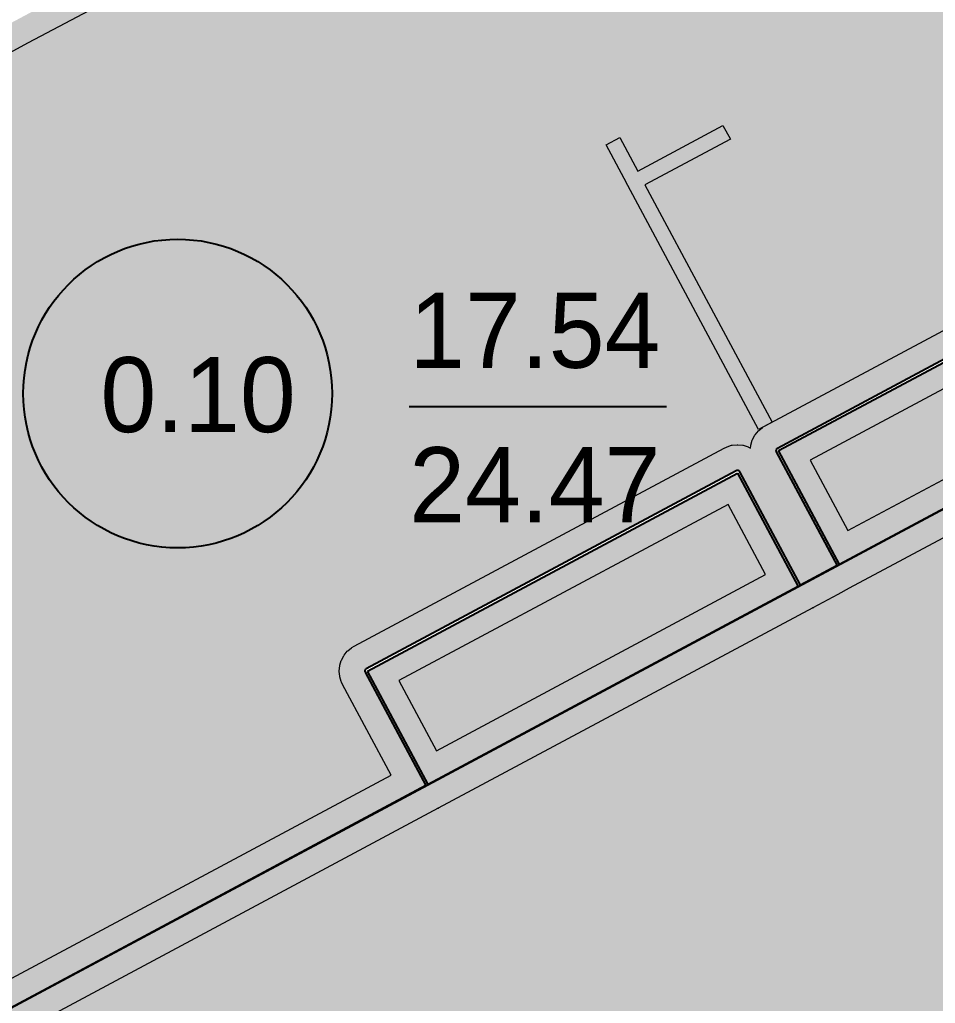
# Model space of a CAD drawing. Header units: millimetres. Extents: x 0 to 224629, y -187555 to 25097.
# Drawn here: x 78634 to 82192, y -176398 to -172574 of the extents above; entities that cross this region are included whole.
import ezdxf

# ---------------------------------------------------------------- set-up
doc = ezdxf.new("R2010")
doc.units = ezdxf.units.MM
doc.linetypes.add('Solid', pattern=[0])
for name, color, linetype, lineweight in [('Inner Walls', 5, 'Solid', 0), ('Room Walls', 47, 'Solid', 35), ('Service Area', 252, 'Solid', 25), ('Studio Apartment', 1, 'Solid', 35), ('Three-Bedroom Apartment', 151, 'Solid', 25)]:
    doc.layers.add(name, color=color, linetype=linetype, lineweight=lineweight)
doc.styles.add('Dialog.plain', font='Dialog.plain')

msp = doc.modelspace()

# ---------------------------------------------------------------- hatches: boundary and pattern name
at = {"layer": 'Service Area', "linetype": 'Solid', "lineweight": 25}
for points in [[(81583, -174250), (83181, -173395), (83417, -173836), (83418, -173837), (81820, -174692)], [(81424, -174337), (81660, -174778), (80222, -175548), (79986, -175107)]]:
    msp.add_hatch(color=254, dxfattribs=at).paths.add_polyline_path(points, flags=0)
at = {"layer": 'Studio Apartment', "linetype": 'Solid', "lineweight": 25}
for points in [[(75433, -174283), (81825, -170861), (83176, -173386), (83176, -173386), (81579, -174242), (81577, -174243), (81576, -174244), (81574, -174246), (81574, -174248), (81573, -174249), (81573, -174251), (81574, -174253), (81574, -174255), (81811, -174697), (81669, -174773), (81669, -174773), (81433, -174332), (81432, -174330), (81430, -174329), (81429, -174328), (81427, -174327), (81425, -174327), (81423, -174327), (81421, -174327), (81419, -174328), (79981, -175098), (79979, -175099), (79978, -175100), (79977, -175102), (79976, -175104), (79976, -175106), (79976, -175108), (79976, -175110), (79977, -175111), (80213, -175552), (80213, -175552), (77026, -177258)], [(77026, -177258), (84299, -173365), (85651, -175891), (85651, -175891), (83833, -176864), (83831, -176865), (83830, -176866), (83829, -176868), (83828, -176870), (83828, -176872), (83828, -176874), (83828, -176876), (83829, -176878), (84065, -177318), (84065, -177318), (78619, -180234)]]:
    msp.add_hatch(color=252, dxfattribs=at).paths.add_polyline_path(points, flags=0)

# ---------------------------------------------------------------- linework, layer by layer
at = {"layer": 'Inner Walls', "color": 47, "linetype": 'Solid', "lineweight": 15}
for p, q in [((80123, -171886), (78667, -172665)), ((78667, -172665), (75701, -174253)), ((81531, -174153), (83041, -173345)), ((83224, -173474), (81706, -174287)), ((81852, -174561), (83803, -173517)), ((83897, -173694), (81858, -174785)), ((81492, -174189), (81505, -174173)), ((81505, -174173), (81506, -174172)), ((81506, -174172), (81521, -174160)), ((81521, -174160), (81523, -174158)), ((81523, -174158), (81531, -174153)), ((81476, -174228), (81481, -174209)), ((81481, -174209), (81482, -174207)), ((81482, -174207), (81491, -174190)), ((81491, -174190), (81492, -174189)), ((79934, -175010), (81372, -174240)), ((81372, -174240), (81381, -174236)), ((81381, -174236), (81383, -174235)), ((81383, -174235), (81401, -174229)), ((81401, -174229), (81403, -174229)), ((81403, -174229), (81423, -174227)), ((81423, -174227), (81425, -174227)), ((81425, -174227), (81444, -174229)), ((81444, -174229), (81446, -174229)), ((81446, -174229), (81465, -174235)), ((81465, -174235), (81467, -174236)), ((81467, -174236), (81474, -174240)), ((81474, -174240), (81475, -174230)), ((81475, -174230), (81476, -174228)), ((81706, -174287), (81852, -174561)), ((81387, -174459), (80108, -175144)), ((81533, -174732), (81387, -174459)), ((80254, -175417), (81533, -174732)), ((81858, -174785), (81813, -174809)), ((81813, -174809), (81716, -174861)), ((81716, -174861), (80260, -175640)), ((79909, -175028), (79924, -175016)), ((79924, -175016), (79925, -175015)), ((79925, -175015), (79934, -175010)), ((79885, -175064), (79894, -175047)), ((79894, -175047), (79895, -175045)), ((79895, -175045), (79907, -175030)), ((79907, -175030), (79909, -175028)), ((79876, -175106), (79878, -175086)), ((79878, -175084), (79884, -175066)), ((79878, -175086), (79878, -175084)), ((79884, -175066), (79885, -175064)), ((79876, -175108), (79876, -175106)), ((79878, -175127), (79876, -175108)), ((79878, -175129), (79878, -175127)), ((79884, -175148), (79878, -175129)), ((79885, -175150), (79884, -175148)), ((79889, -175159), (79885, -175150)), ((80078, -175511), (79889, -175159)), ((80108, -175144), (80254, -175417)), ((77199, -177052), (80078, -175511)), ((80260, -175640), (77293, -177229))]:
    msp.add_line(p, q, dxfattribs=at)
for p in [(81716, -174861), (80260, -175640)]:
    msp.add_point(p, dxfattribs=at)
at = {"layer": 'Room Walls', "color": 47, "linetype": 'Solid', "lineweight": 9}
for p, q in [((81036, -173164), (81367, -172986)), ((81367, -172986), (81396, -173039)), ((80913, -173061), (80966, -173033)), ((80966, -173033), (81036, -173164)), ((80983, -173192), (80913, -173061)), ((81396, -173039), (81064, -173217)), ((80997, -173219), (80983, -173192)), ((81505, -174168), (80997, -173219)), ((81064, -173217), (81558, -174139)), ((81558, -174139), (81505, -174168))]:
    msp.add_line(p, q, dxfattribs=at)
at = {"layer": 'Service Area', "color": 254, "linetype": 'Solid', "lineweight": 25}
for p, q in [((81583, -174250), (83181, -173395)), ((83418, -173837), (81820, -174692)), ((81820, -174692), (81583, -174250)), ((79986, -175107), (81424, -174337)), ((81424, -174337), (81660, -174778)), ((81660, -174778), (80222, -175548)), ((80222, -175548), (79986, -175107))]:
    msp.add_line(p, q, dxfattribs=at)
at = {"layer": 'Studio Apartment', "color": 252, "linetype": 'Solid', "lineweight": 25}
for p, q in [((77026, -177258), (84299, -173365)), ((83176, -173386), (81579, -174242)), ((81574, -174248), (81573, -174249)), ((81573, -174249), (81573, -174251)), ((81573, -174251), (81574, -174253)), ((81576, -174244), (81574, -174246)), ((81574, -174246), (81574, -174248)), ((81574, -174253), (81574, -174255)), ((81574, -174255), (81811, -174697)), ((81577, -174243), (81576, -174244)), ((81579, -174242), (81577, -174243)), ((81419, -174328), (79981, -175098)), ((81421, -174327), (81419, -174328)), ((81423, -174327), (81421, -174327)), ((81425, -174327), (81423, -174327)), ((81427, -174327), (81425, -174327)), ((81429, -174328), (81427, -174327)), ((81430, -174329), (81429, -174328)), ((81432, -174330), (81430, -174329)), ((81433, -174332), (81432, -174330)), ((81669, -174773), (81433, -174332)), ((81811, -174697), (81669, -174773)), ((79978, -175100), (79977, -175102)), ((79979, -175099), (79978, -175100)), ((79981, -175098), (79979, -175099)), ((79977, -175102), (79976, -175104)), ((79976, -175104), (79976, -175106)), ((79976, -175106), (79976, -175108)), ((79976, -175108), (79976, -175110)), ((79976, -175110), (79977, -175111)), ((79977, -175111), (80213, -175552)), ((80213, -175552), (77026, -177258))]:
    msp.add_line(p, q, dxfattribs=at)
for p in [(81669, -174773), (80213, -175552)]:
    msp.add_point(p, dxfattribs=at)
at = {"layer": 'Three-Bedroom Apartment', "color": 7, "linetype": 'Solid', "lineweight": 25}
msp.add_line((80148, -174078), (81148, -174078), dxfattribs=at)
msp.add_circle((79248, -174028), 600, dxfattribs=at)

# ---------------------------------------------------------------- texts
at = {"layer": 'Three-Bedroom Apartment', "color": 7, "linetype": 'Solid', "lineweight": 25, "style": 'Dialog.plain'}
for s, p in [('17.54', (80148, -173928)), ('0.10', (78948, -174178)), ('24.47', (80148, -174528))]:
    msp.add_text(s, height=291.61, dxfattribs=at).set_placement(p)

doc.saveas('drawing.dxf')
